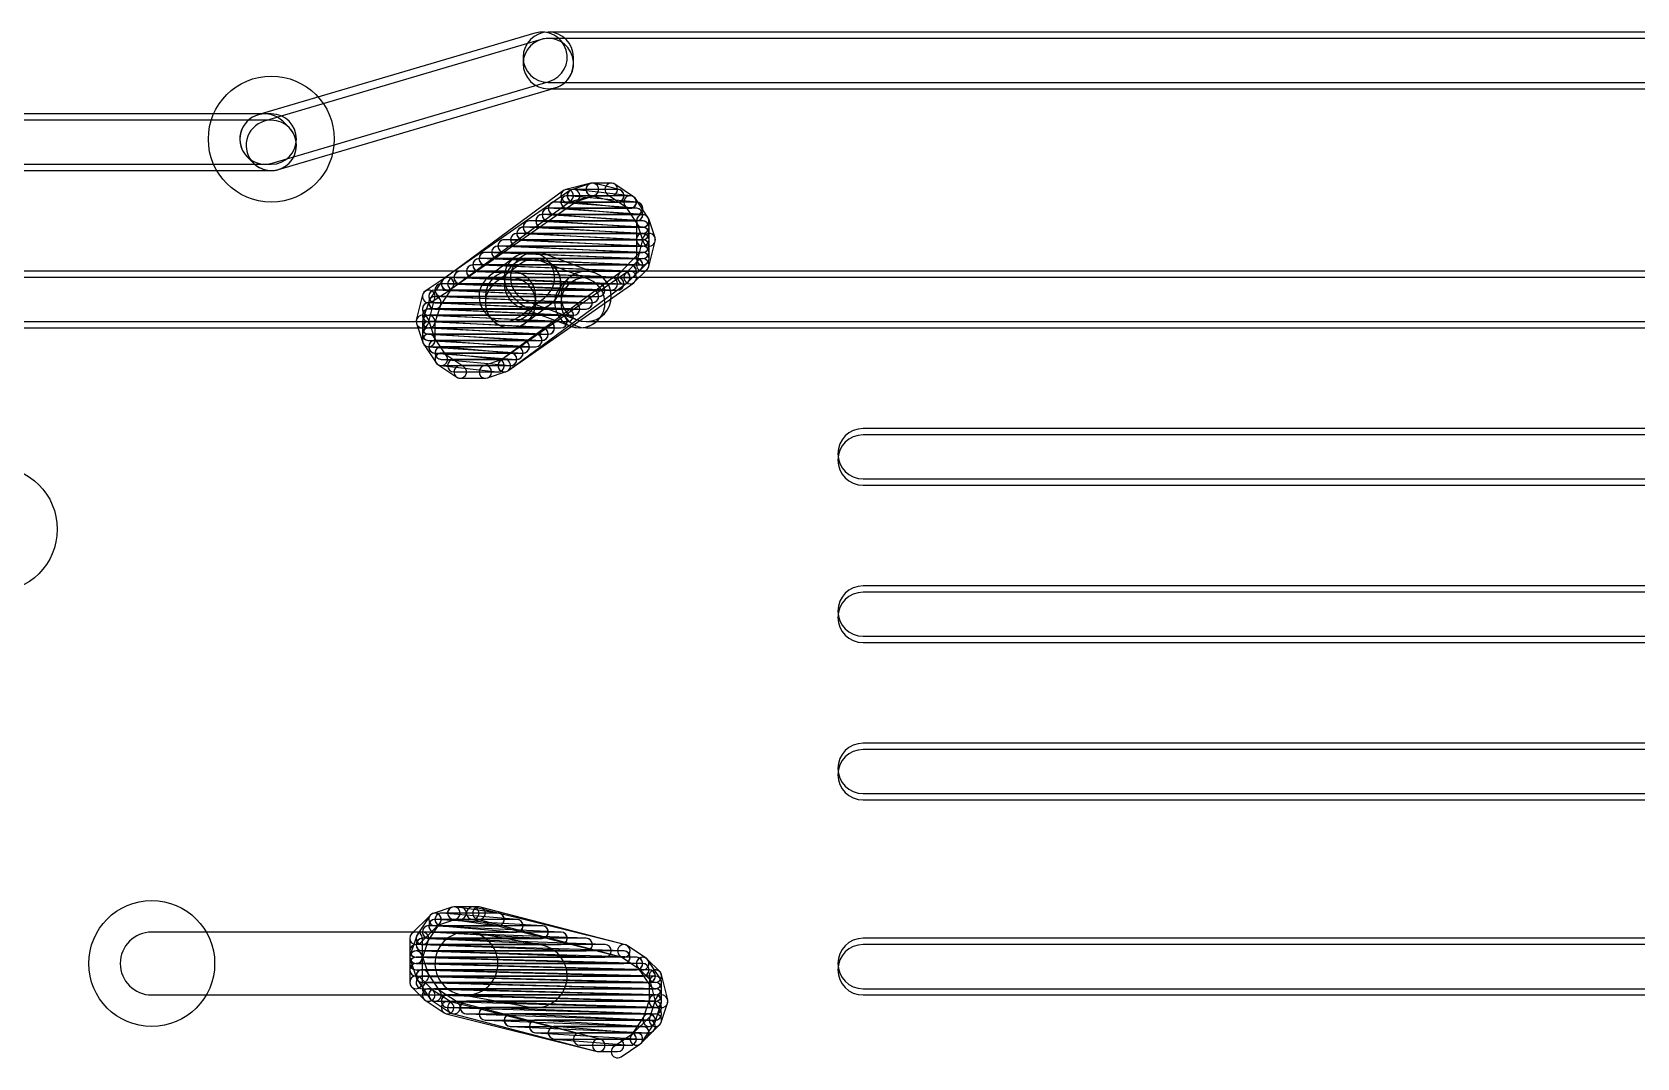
# Model space of a CAD drawing. Extents: x 2.7 to 76.1, y 3.1 to 47.6.
# Drawn here: x 63.8 to 70.28, y 12.06 to 16.2 of the extents above; entities that cross this region are included whole.
import ezdxf

# ---------------------------------------------------------------- set-up
doc = ezdxf.new("R2010")
doc.units = 0

msp = doc.modelspace()

# ---------------------------------------------------------------- linework, layer by layer
for points in [[(65.8334, 16.191535), (64.7158, 15.861335, 1), (64.773395, 15.66641), (65.890995, 15.99661, 1)], [(73.025, 16.1957), (65.8876, 16.1957, 1), (65.8876, 15.99245), (73.025, 15.99245, 1)], [(65.785975, 16.094075), (65.785975, 16.068675, 1), (65.989225, 16.068675), (65.989225, 16.094075, 1)], [(64.798795, 15.64101), (65.916395, 15.97121, 1), (65.8588, 16.166135), (64.7412, 15.835935, 1)], [(65.8876, 15.96705), (73.025, 15.96705, 1), (73.025, 16.1703), (65.8876, 16.1703, 1)], [(64.77, 15.8655), (62.0776, 15.8655, 1), (62.0776, 15.66225), (64.77, 15.66225, 1)], [(64.67274, 15.692015), (64.69814, 15.666615, 1), (64.841855, 15.81033), (64.816455, 15.83573, 1)], [(62.0776, 15.63685), (64.77, 15.63685, 1), (64.77, 15.8401), (62.0776, 15.8401, 1)], [(65.974615, 15.5561), (65.466615, 15.2005, 1), (65.49578, 15.158845), (66.00378, 15.514445, 1)], [(65.948715, 15.55574), (65.466115, 15.20014, 1), (65.49628, 15.159205), (65.97888, 15.514805, 1)], [(66.05923, 15.58534), (65.95763, 15.55994, 1), (65.969965, 15.510605), (66.071565, 15.536005, 1)], [(66.057355, 15.584795), (65.981155, 15.559395, 1), (65.99724, 15.51115), (66.07344, 15.53655, 1)], [(65.9892, 15.50985), (66.167, 15.50985, 1), (66.167, 15.5607), (65.9892, 15.5607, 1)], [(66.220605, 15.53514), (65.992005, 15.56054, 1), (65.98639, 15.510005), (66.21499, 15.484605, 1)], [(66.173165, 15.55994), (66.071565, 15.58534, 1), (66.05923, 15.536005), (66.16083, 15.510605, 1)], [(66.1416, 15.5861), (66.0654, 15.5861, 1), (66.0654, 15.53525), (66.1416, 15.53525, 1)], [(66.1416, 15.5861), (66.0654, 15.5861, 1), (66.0654, 15.53525), (66.1416, 15.53525, 1)], [(66.2319, 15.531025), (66.1557, 15.581825, 1), (66.127495, 15.53952), (66.203695, 15.48872, 1)], [(66.2319, 15.531025), (66.1557, 15.581825, 1), (66.127495, 15.53952), (66.203695, 15.48872, 1)], [(66.27029, 15.45904), (65.88929, 15.48444, 1), (65.885905, 15.433705), (66.266905, 15.408305, 1)], [(65.8876, 15.43365), (66.2432, 15.43365, 1), (66.2432, 15.4845), (65.8876, 15.4845, 1)], [(66.24515, 15.484425), (65.91495, 15.509825, 1), (65.911045, 15.45912), (66.241245, 15.43372, 1)], [(65.913, 15.45905), (66.2432, 15.45905, 1), (66.2432, 15.5099), (65.913, 15.5099, 1)], [(66.2455, 15.509795), (65.9661, 15.535195, 1), (65.961495, 15.48455), (66.240895, 15.45915, 1)], [(65.9638, 15.48445), (66.2178, 15.48445, 1), (66.2178, 15.5353), (65.9638, 15.5353, 1)], [(66.28975, 15.447775), (66.23895, 15.523975, 1), (66.196645, 15.49577), (66.247445, 15.41957, 1)], [(66.28975, 15.447775), (66.23895, 15.523975, 1), (66.196645, 15.49577), (66.247445, 15.41957, 1)], [(66.27001, 15.40826), (65.81281, 15.43366, 1), (65.809985, 15.382885), (66.267185, 15.357485, 1)], [(65.8114, 15.38285), (66.2686, 15.38285, 1), (66.2686, 15.4337), (65.8114, 15.4337, 1)], [(66.270185, 15.43365), (65.863785, 15.45905, 1), (65.86061, 15.408295), (66.26701, 15.382895, 1)], [(65.8622, 15.40825), (66.2686, 15.40825, 1), (66.2686, 15.4591), (65.8622, 15.4591, 1)], [(66.31812, 15.365515), (66.29272, 15.441715, 1), (66.244475, 15.42563), (66.269875, 15.34943, 1)], [(66.294025, 15.357475), (66.294025, 15.433675, 1), (66.243175, 15.433675), (66.243175, 15.357475, 1)], [(66.26975, 15.33207), (65.71095, 15.35747, 1), (65.708645, 15.306675), (66.267445, 15.281275, 1)], [(65.7098, 15.30665), (66.2686, 15.30665, 1), (66.2686, 15.3575), (65.7098, 15.3575, 1)], [(66.269865, 15.357465), (65.761865, 15.382865, 1), (65.75933, 15.33208), (66.26733, 15.30668, 1)], [(65.7606, 15.33205), (66.2686, 15.33205, 1), (66.2686, 15.3829), (65.7606, 15.3829, 1)], [(65.786, 15.35745), (66.2686, 15.35745, 1), (66.2686, 15.4083), (65.786, 15.4083, 1)], [(66.269935, 15.38286), (65.787335, 15.40826, 1), (65.78466, 15.357485), (66.26726, 15.332085, 1)], [(66.293265, 15.249705), (66.318665, 15.351305, 1), (66.26933, 15.36364), (66.24393, 15.26204, 1)], [(66.294025, 15.281275), (66.294025, 15.357475, 1), (66.243175, 15.357475), (66.243175, 15.281275, 1)], [(66.218855, 15.255875), (65.609255, 15.281275, 1), (65.60714, 15.23047), (66.21674, 15.20507, 1)], [(65.6082, 15.23045), (66.2432, 15.23045, 1), (66.2432, 15.2813), (65.6082, 15.2813, 1)], [(66.244255, 15.281275), (65.634655, 15.306675, 1), (65.63254, 15.25587), (66.24214, 15.23047, 1)], [(65.6336, 15.25585), (66.2686, 15.25585, 1), (66.2686, 15.3067), (65.6336, 15.3067, 1)], [(65.750425, 15.286375), (65.648825, 15.210175, 1), (65.770775, 15.047575), (65.872375, 15.123775, 1)], [(65.796175, 15.022175), (65.897775, 15.098375, 1), (65.775825, 15.260975), (65.674225, 15.184775, 1)], [(66.2697, 15.306675), (65.6855, 15.332075, 1), (65.683295, 15.28127), (66.267495, 15.25587, 1)], [(65.6844, 15.28125), (66.2686, 15.28125, 1), (66.2686, 15.3321), (65.6844, 15.3321, 1)], [(65.775715, 15.08452), (65.978915, 15.00832, 1), (66.05028, 15.198625), (65.84708, 15.274825, 1)], [(65.908655, 15.25153), (65.883255, 15.27693, 1), (65.73954, 15.133215), (65.76494, 15.107815, 1)], [(66.07568, 15.224025), (65.87248, 15.300225, 1), (65.801115, 15.10992), (66.004315, 15.03372, 1)], [(66.210375, 15.187095), (66.286575, 15.263295, 1), (66.25062, 15.29925), (66.17442, 15.22305, 1)], [(66.235775, 15.187095), (66.286575, 15.237895, 1), (66.25062, 15.27385), (66.19982, 15.22305, 1)], [(65.7352, 15.2305), (62.865, 15.2305, 1), (62.865, 15.02725), (65.7352, 15.02725, 1)], [(65.532, 15.17965), (66.1924, 15.17965, 1), (66.1924, 15.2305), (65.532, 15.2305, 1)], [(66.168015, 15.205075), (65.533015, 15.230475, 1), (65.53098, 15.17967), (66.16598, 15.15427, 1)], [(66.193455, 15.230475), (65.583855, 15.255875, 1), (65.58174, 15.20507), (66.19134, 15.17967, 1)], [(65.5828, 15.20505), (66.2178, 15.20505, 1), (66.2178, 15.2559), (65.5828, 15.2559, 1)], [(65.836825, 15.103475), (65.836825, 15.128875, 1), (65.633575, 15.128875), (65.633575, 15.103475, 1)], [(65.72438, 14.828645), (66.23238, 15.184245, 1), (66.203215, 15.2259), (65.695215, 14.8703, 1)], [(65.72488, 14.829005), (66.20748, 15.184605, 1), (66.177315, 15.22554), (65.694715, 14.86994, 1)], [(66.086455, 15.031615), (66.111855, 15.057015, 1), (65.96814, 15.20073), (65.94274, 15.17533, 1)], [(74.7776, 15.2305), (66.04, 15.2305, 1), (66.04, 15.02725), (74.7776, 15.02725, 1)], [(62.865, 15.00185), (65.7352, 15.00185, 1), (65.7352, 15.2051), (62.865, 15.2051, 1)], [(65.38033, 15.13504), (65.35493, 15.03344, 1), (65.404265, 15.021105), (65.429665, 15.122705, 1)], [(65.467095, 15.200825), (65.390895, 15.150025, 1), (65.4191, 15.10772), (65.4953, 15.15852, 1)], [(66.041055, 15.128875), (65.431455, 15.154275, 1), (65.42934, 15.10347), (66.03894, 15.07807, 1)], [(65.460045, 15.193775), (65.409245, 15.117575, 1), (65.45155, 15.08937), (65.50235, 15.16557, 1)], [(65.4304, 15.10345), (66.0654, 15.10345, 1), (66.0654, 15.1543), (65.4304, 15.1543, 1)], [(66.066455, 15.154275), (65.456855, 15.179675, 1), (65.45474, 15.12887), (66.06434, 15.10347, 1)], [(65.4558, 15.12885), (66.0908, 15.12885, 1), (66.0908, 15.1797), (65.4558, 15.1797, 1)], [(66.091855, 15.179675), (65.482255, 15.205075, 1), (65.48014, 15.15427), (66.08974, 15.12887, 1)], [(65.4812, 15.15425), (66.1416, 15.15425, 1), (66.1416, 15.2051), (65.4812, 15.2051, 1)], [(66.1416, 15.2051), (65.5066, 15.2051, 1), (65.5066, 15.15425), (66.1416, 15.15425, 1)], [(65.5066, 15.15425), (66.167, 15.15425, 1), (66.167, 15.2051), (65.5066, 15.2051, 1)], [(66.04, 15.00185), (74.7776, 15.00185, 1), (74.7776, 15.2051), (66.04, 15.2051, 1)], [(65.406275, 15.111515), (65.380875, 15.035315, 1), (65.42912, 15.01923), (65.45452, 15.09543, 1)], [(65.96495, 15.07807), (65.40615, 15.10347, 1), (65.403845, 15.052675), (65.962645, 15.027275, 1)], [(65.405, 15.05265), (65.9892, 15.05265, 1), (65.9892, 15.1035), (65.405, 15.1035, 1)], [(65.99035, 15.10347), (65.43155, 15.12887, 1), (65.429245, 15.078075), (65.988045, 15.052675, 1)], [(65.4304, 15.07805), (66.04, 15.07805, 1), (66.04, 15.1289), (65.4304, 15.1289, 1)], [(65.355475, 15.01923), (65.380875, 14.94303, 1), (65.42912, 14.959115), (65.40372, 15.035315, 1)], [(65.939605, 15.05267), (65.406205, 15.07807, 1), (65.40379, 15.027275), (65.93719, 15.001875, 1)], [(65.86361, 15.00186), (65.40641, 15.02726, 1), (65.403585, 14.976485), (65.860785, 14.951085, 1)], [(65.405, 15.02725), (65.9638, 15.02725, 1), (65.9638, 15.0781), (65.405, 15.0781, 1)], [(65.405, 15.00185), (65.9384, 15.00185, 1), (65.9384, 15.0527), (65.405, 15.0527, 1)], [(65.379575, 15.027275), (65.379575, 14.951075, 1), (65.430425, 14.951075), (65.430425, 15.027275, 1)], [(65.888935, 15.02726), (65.406335, 15.05266, 1), (65.40366, 15.001885), (65.88626, 14.976485, 1)], [(65.405, 14.97645), (65.8876, 14.97645, 1), (65.8876, 15.0273), (65.405, 15.0273, 1)], [(65.83829, 14.976455), (65.40649, 15.001855, 1), (65.403505, 14.95109), (65.835305, 14.92569, 1)], [(65.78769, 14.95104), (65.40669, 14.97644, 1), (65.403305, 14.925705), (65.784305, 14.900305, 1)], [(65.405, 14.95105), (65.8622, 14.95105, 1), (65.8622, 15.0019), (65.405, 15.0019, 1)], [(65.405, 14.92565), (65.8368, 14.92565, 1), (65.8368, 14.9765), (65.405, 14.9765, 1)], [(65.383845, 14.93697), (65.434645, 14.86077, 1), (65.47695, 14.888975), (65.42615, 14.965175, 1)], [(65.383845, 14.93697), (65.434645, 14.86077, 1), (65.47695, 14.888975), (65.42615, 14.965175, 1)], [(65.76255, 14.925625), (65.43235, 14.951025, 1), (65.428445, 14.90032), (65.758645, 14.87492, 1)], [(65.4304, 14.90025), (65.786, 14.90025, 1), (65.786, 14.9511), (65.4304, 14.9511, 1)], [(65.7375, 14.900195), (65.4581, 14.925595, 1), (65.453495, 14.87495), (65.732895, 14.84955, 1)], [(65.4558, 14.87485), (65.7606, 14.87485, 1), (65.7606, 14.9257), (65.4558, 14.9257, 1)], [(65.4558, 14.84945), (65.7352, 14.84945, 1), (65.7352, 14.9003), (65.4558, 14.9003, 1)], [(65.687205, 14.87474), (65.458605, 14.90014, 1), (65.45299, 14.849605), (65.68159, 14.824205, 1)], [(65.441695, 14.85372), (65.517895, 14.80292, 1), (65.5461, 14.845225), (65.4699, 14.896025, 1)], [(65.441695, 14.85372), (65.517895, 14.80292, 1), (65.5461, 14.845225), (65.4699, 14.896025, 1)], [(65.5066, 14.82405), (65.6844, 14.82405, 1), (65.6844, 14.8749), (65.5066, 14.8749, 1)], [(65.532, 14.79865), (65.6336, 14.79865, 1), (65.6336, 14.8495), (65.532, 14.8495, 1)], [(65.532, 14.79865), (65.6336, 14.79865, 1), (65.6336, 14.8495), (65.532, 14.8495, 1)], [(65.64164, 14.79995), (65.71784, 14.82535, 1), (65.701755, 14.873595), (65.625555, 14.848195, 1)], [(65.64164, 14.79995), (65.71784, 14.82535, 1), (65.701755, 14.873595), (65.625555, 14.848195, 1)], [(72.39, 14.5955), (67.1576, 14.5955, 1), (67.1576, 14.39225), (72.39, 14.39225, 1)], [(67.1576, 14.36685), (72.39, 14.36685, 1), (72.39, 14.5701), (67.1576, 14.5701, 1)], [(72.39, 13.9605), (67.1576, 13.9605, 1), (67.1576, 13.75725), (72.39, 13.75725, 1)], [(67.1576, 13.73185), (72.39, 13.73185, 1), (72.39, 13.9351), (67.1576, 13.9351, 1)], [(72.39, 13.3255), (67.1576, 13.3255, 1), (67.1576, 13.12225), (72.39, 13.12225, 1)], [(67.1576, 13.09685), (72.39, 13.09685, 1), (72.39, 13.3001), (67.1576, 13.3001, 1)], [(65.41242, 12.63225), (65.33622, 12.55605, 1), (65.372175, 12.520095), (65.448375, 12.596295, 1)], [(65.409245, 12.628375), (65.358445, 12.552175, 1), (65.40075, 12.52397), (65.45155, 12.60017, 1)], [(65.498555, 12.663795), (65.422355, 12.638395, 1), (65.43844, 12.59015), (65.51464, 12.61555, 1)], [(65.498555, 12.663795), (65.422355, 12.638395, 1), (65.43844, 12.59015), (65.51464, 12.61555, 1)], [(65.76271, 12.61421), (65.45791, 12.63961, 1), (65.453685, 12.588935), (65.758485, 12.563535, 1)], [(65.4558, 12.58885), (65.6844, 12.58885, 1), (65.6844, 12.6397), (65.4558, 12.6397, 1)], [(65.687995, 12.63944), (65.510195, 12.66484, 1), (65.503, 12.614505), (65.6808, 12.589105, 1)], [(65.5066, 12.61425), (65.532, 12.61425, 1), (65.532, 12.6651), (65.5066, 12.6651, 1)], [(65.5828, 12.6651), (65.5066, 12.6651, 1), (65.5066, 12.61425), (65.5828, 12.61425, 1)], [(65.6082, 12.6651), (65.5066, 12.6651, 1), (65.5066, 12.61425), (65.6082, 12.61425, 1)], [(66.198565, 12.51194), (65.588965, 12.66434, 1), (65.57663, 12.615005), (66.18623, 12.462605, 1)], [(66.198815, 12.511875), (65.614615, 12.664275, 1), (65.60178, 12.61507), (66.18598, 12.46267, 1)], [(64.2874, 12.30945), (65.5574, 12.30945, 1), (65.5574, 12.5635), (64.2874, 12.5635, 1)], [(65.355475, 12.546115), (65.330075, 12.469915, 1), (65.37832, 12.45383), (65.40372, 12.53003, 1)], [(65.328775, 12.538075), (65.328775, 12.461875, 1), (65.379625, 12.461875), (65.379625, 12.538075, 1)], [(66.040975, 12.53808), (65.380575, 12.56348, 1), (65.37862, 12.512665), (66.03902, 12.487265, 1)], [(65.3796, 12.51265), (65.9384, 12.51265, 1), (65.9384, 12.5635), (65.3796, 12.5635, 1)], [(65.939605, 12.56347), (65.406205, 12.58887, 1), (65.40379, 12.538075), (65.93719, 12.512675, 1)], [(65.405, 12.53805), (65.8622, 12.53805, 1), (65.8622, 12.5889), (65.405, 12.5889, 1)], [(65.86369, 12.588855), (65.43189, 12.614255, 1), (65.428905, 12.56349), (65.860705, 12.53809, 1)], [(65.4304, 12.56345), (65.7606, 12.56345, 1), (65.7606, 12.6143), (65.4304, 12.6143, 1)], [(65.534675, 12.311495), (65.814075, 12.260695, 1), (65.85952, 12.51065), (65.58012, 12.56145, 1)], [(66.19317, 12.487285), (65.35497, 12.512685, 1), (65.353425, 12.46186), (66.191625, 12.43646, 1)], [(65.3542, 12.46185), (66.1162, 12.46185, 1), (66.1162, 12.5127), (65.3542, 12.5127, 1)], [(65.3796, 12.48725), (66.04, 12.48725, 1), (66.04, 12.5381), (65.3796, 12.5381, 1)], [(66.117075, 12.51268), (65.380475, 12.53808, 1), (65.37872, 12.487265), (66.11532, 12.461865, 1)], [(66.2827, 12.457625), (66.2065, 12.508425, 1), (66.178295, 12.46612), (66.254495, 12.41532, 1)], [(66.2827, 12.457625), (66.2065, 12.508425, 1), (66.178295, 12.46612), (66.254495, 12.41532, 1)], [(72.39, 12.5381), (67.1576, 12.5381, 1), (67.1576, 12.33485), (72.39, 12.33485, 1)], [(67.1576, 12.30945), (72.39, 12.30945, 1), (72.39, 12.5127), (67.1576, 12.5127, 1)], [(65.330075, 12.45383), (65.355475, 12.37763, 1), (65.40372, 12.393715), (65.37832, 12.469915, 1)], [(66.269305, 12.43649), (65.354905, 12.46189, 1), (65.35349, 12.411055), (66.26789, 12.385655, 1)], [(66.294685, 12.41109), (65.354885, 12.43649, 1), (65.35351, 12.385655), (66.29331, 12.360255, 1)], [(65.3542, 12.43645), (66.1924, 12.43645, 1), (66.1924, 12.4873), (65.3542, 12.4873, 1)], [(65.328775, 12.461875), (65.328775, 12.360275, 1), (65.379625, 12.360275), (65.379625, 12.461875, 1)], [(66.243925, 12.461885), (65.354925, 12.487285, 1), (65.35347, 12.43646), (66.24247, 12.41106, 1)], [(65.3542, 12.41105), (66.2432, 12.41105, 1), (66.2432, 12.4619), (65.3542, 12.4619, 1)], [(65.3542, 12.38565), (66.2686, 12.38565, 1), (66.2686, 12.4365), (65.3542, 12.4365, 1)], [(66.337375, 12.40365), (66.286575, 12.45445, 1), (66.25062, 12.418495), (66.30142, 12.367695, 1)], [(66.34055, 12.374375), (66.28975, 12.450575, 1), (66.247445, 12.42237), (66.298245, 12.34617, 1)], [(65.33622, 12.342295), (65.38702, 12.291495, 1), (65.422975, 12.32745), (65.372175, 12.37825, 1)], [(66.320085, 12.38569), (65.380285, 12.41109, 1), (65.37891, 12.360255), (66.31871, 12.334855, 1)], [(66.320085, 12.36029), (65.380285, 12.38569, 1), (65.37891, 12.334855), (66.31871, 12.309455, 1)], [(65.3796, 12.36025), (66.294, 12.36025, 1), (66.294, 12.4111), (65.3796, 12.4111, 1)], [(65.358445, 12.37157), (65.409245, 12.29537, 1), (65.45155, 12.323575), (65.40075, 12.399775, 1)], [(65.3796, 12.33485), (66.3194, 12.33485, 1), (66.3194, 12.3857), (65.3796, 12.3857, 1)], [(66.3194, 12.3857), (65.3796, 12.3857, 1), (65.3796, 12.33485), (66.3194, 12.33485, 1)], [(65.3796, 12.33485), (66.3194, 12.33485, 1), (66.3194, 12.3857), (65.3796, 12.3857, 1)], [(66.369465, 12.29024), (66.344065, 12.39184, 1), (66.29473, 12.379505), (66.32013, 12.277905, 1)], [(66.344825, 12.284075), (66.344825, 12.360275, 1), (66.293975, 12.360275), (66.293975, 12.284075, 1)], [(66.320105, 12.33489), (65.405705, 12.36029, 1), (65.40429, 12.309455), (66.31869, 12.284055, 1)], [(65.405, 12.30945), (66.3194, 12.30945, 1), (66.3194, 12.3603), (65.405, 12.3603, 1)], [(65.390895, 12.28832), (65.467095, 12.23752, 1), (65.4953, 12.279825), (65.4191, 12.330625, 1)], [(65.4304, 12.28405), (66.3194, 12.28405, 1), (66.3194, 12.3349), (65.4304, 12.3349, 1)], [(66.320125, 12.309485), (65.431125, 12.334885, 1), (65.42967, 12.28406), (66.31867, 12.25866, 1)], [(65.416295, 12.28832), (65.492495, 12.23752, 1), (65.5207, 12.279825), (65.4445, 12.330625, 1)], [(66.32017, 12.284085), (65.48197, 12.309485, 1), (65.480425, 12.25866), (66.318625, 12.23326, 1)], [(65.4812, 12.25865), (66.3194, 12.25865, 1), (66.3194, 12.3095), (65.4812, 12.3095, 1)], [(66.31812, 12.19983), (66.34352, 12.27603, 1), (66.295275, 12.292115), (66.269875, 12.215915, 1)], [(66.34352, 12.19983), (66.36892, 12.27603, 1), (66.320675, 12.292115), (66.295275, 12.215915, 1)], [(65.47503, 12.234005), (66.08463, 12.081605, 1), (66.096965, 12.13094), (65.487365, 12.28334, 1)], [(65.50018, 12.23407), (66.08438, 12.08167, 1), (66.097215, 12.130875), (65.513015, 12.283275, 1)], [(66.320245, 12.258685), (65.558245, 12.284085, 1), (65.55655, 12.23326), (66.31855, 12.20786, 1)], [(65.5574, 12.23325), (66.3194, 12.23325, 1), (66.3194, 12.2841), (65.5574, 12.2841, 1)], [(66.294975, 12.23328), (65.634575, 12.25868, 1), (65.63262, 12.207865), (66.29302, 12.182465, 1)], [(65.6336, 12.20785), (66.3194, 12.20785, 1), (66.3194, 12.2587), (65.6336, 12.2587, 1)], [(66.29515, 12.20787), (65.73635, 12.23327, 1), (65.734045, 12.182475), (66.292845, 12.157075, 1)], [(65.7352, 12.18245), (66.294, 12.18245, 1), (66.294, 12.2333), (65.7352, 12.2333, 1)], [(66.27009, 12.182455), (65.83829, 12.207855, 1), (65.835305, 12.15709), (66.267105, 12.13169, 1)], [(65.8368, 12.15705), (66.294, 12.15705, 1), (66.294, 12.2079), (65.8368, 12.2079, 1)], [(66.21991, 12.15701), (65.91511, 12.18241, 1), (65.910885, 12.131735), (66.215685, 12.106335, 1)], [(65.913, 12.13165), (66.2686, 12.13165, 1), (66.2686, 12.1825), (65.913, 12.1825, 1)], [(66.261175, 12.113695), (66.337375, 12.189895, 1), (66.30142, 12.22585), (66.22522, 12.14965, 1)], [(66.26435, 12.11757), (66.31515, 12.19377, 1), (66.272845, 12.221975), (66.222045, 12.145775, 1)], [(66.0146, 12.10625), (66.2178, 12.10625, 1), (66.2178, 12.1571), (66.0146, 12.1571, 1)], [(66.0908, 12.08085), (66.167, 12.08085, 1), (66.167, 12.1317), (66.0908, 12.1317, 1)], [(66.0908, 12.08085), (66.167, 12.08085, 1), (66.167, 12.1317), (66.0908, 12.1317, 1)], [(66.1811, 12.05972), (66.2573, 12.11052, 1), (66.229095, 12.152825), (66.152895, 12.102025, 1)], [(66.1811, 12.05972), (66.2573, 12.11052, 1), (66.229095, 12.152825), (66.152895, 12.102025, 1)]]:
    msp.add_lwpolyline(points, format="xyb", close=True)
for centre in [(64.77, 15.763875), (63.6524, 14.189075), (64.2874, 12.436475)]:
    msp.add_circle(centre, 0.254)

doc.saveas('drawing.dxf')
